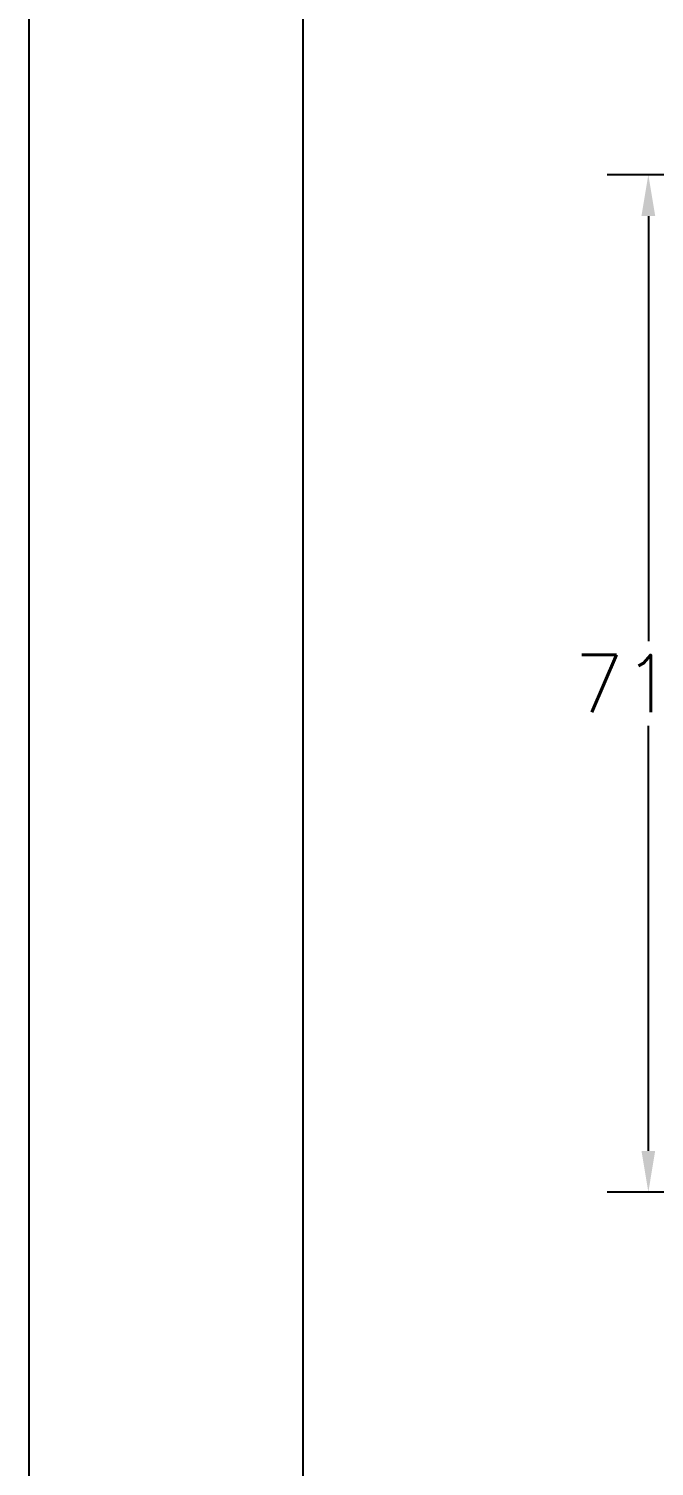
# Model space of a CAD drawing. Extents: x 63879 to 66305, y 58180 to 61610.
# Drawn here: x 63879 to 64315, y 58892 to 59895 of the extents above; entities that cross this region are included whole.
import ezdxf

# ---------------------------------------------------------------- set-up
doc = ezdxf.new("R2010")
doc.units = 0
doc.header["$MEASUREMENT"] = 0
doc.layers.get('Defpoints').update_dxf_attribs({"linetype": 'CONTINUOUS'})
doc.layers.add('Dim', color=4, linetype='CONTINUOUS')
doc.layers.add('YA', color=7, linetype='CONTINUOUS')
doc.styles.get("Standard").update_dxf_attribs({"font": 'txt.shx', "bigfont": 'ghs.shx'})
doc.dimstyles.get("Standard").update_dxf_attribs({"dimtxt": 0.18, "dimasz": 0.18, "dimexe": 0.18, "dimexo": 0.0625, "dimgap": 0.09, "dimtad": 0, "dimtih": 1, "dimtoh": 1, "dimdec": 4, "dimzin": 0, "dimdsep": 46, "dimtxsty": 'Standard', "dimcen": 0.09, "dimadec": 0, "dimazin": 0, "dimtfac": 1, "dimtdec": 4, "dimtofl": 0, "dimtmove": 0, "dimatfit": 0, "dimfxl": 0, "dimtolj": 1, "dimtzin": 0, "dimarcsym": 0})

# ---------------------------------------------------------------- blocks, each defined once
blk = doc.blocks.new('*D13')
at = {"layer": 'Defpoints', "color": 0}
for p in [(64311.3, 59793), (64452.2, 59793), (64394.1, 59083.3)]:
    blk.add_point(p, dxfattribs=at)
at = {"layer": 'Dim', "color": 0, "lineweight": -2}
for p, q in [((64442.2, 59793), (64282.5, 59793)), ((64311.3, 59764.2), (64311.3, 59467.7)), ((64311.3, 59112.1), (64311.3, 59408.5)), ((64384.1, 59083.3), (64282.5, 59083.3))]:
    blk.add_line(p, q, dxfattribs=at)
at = {"layer": 'Dim', "color": 0}
for points in [[(64306.5, 59764.2), (64316.1, 59764.2), (64311.3, 59793)], [(64306.5, 59112.1), (64316.1, 59112.1), (64311.3, 59083.3)]]:
    blk.add_solid(points, dxfattribs=at)
at = {"layer": 'Dim', "color": 0, "insert": (64311.3, 59438.1), "char_height": 40, "attachment_point": 5}
blk.add_mtext('\\A1;710', dxfattribs=at)

msp = doc.modelspace()

# ---------------------------------------------------------------- linework, layer by layer
at = {"layer": 'YA', "color": 7}
msp.add_line((64070.4, 58322.1), (64070.4, 60420), dxfattribs=at)
at = {"layer": 'YA', "color": 0}
msp.add_lwpolyline([(63879, 58179.7), (66304.5, 58179.7), (66304.5, 61610), (63879, 61610)], close=True, dxfattribs=at)

# ---------------------------------------------------------------- dimensions: what is measured, and where the dimension line sits
at = {"layer": 'Dim', "color": 0}
dim = msp.add_linear_dim(base=(64311.3, 59793), p1=(64394.1, 59083.3), p2=(64452.2, 59793), angle=90, dimstyle='Standard', override={"dimscale": 160, "dimtxt": 0.25, "dimgap": 0.06, "dimdec": 0, "dimatfit": 3}, dxfattribs=at)
dim.commit()
dim.dimension.update_dxf_attribs({"geometry": '*D13', "text_midpoint": (64311.3, 59438.1)})

doc.saveas('drawing.dxf')
